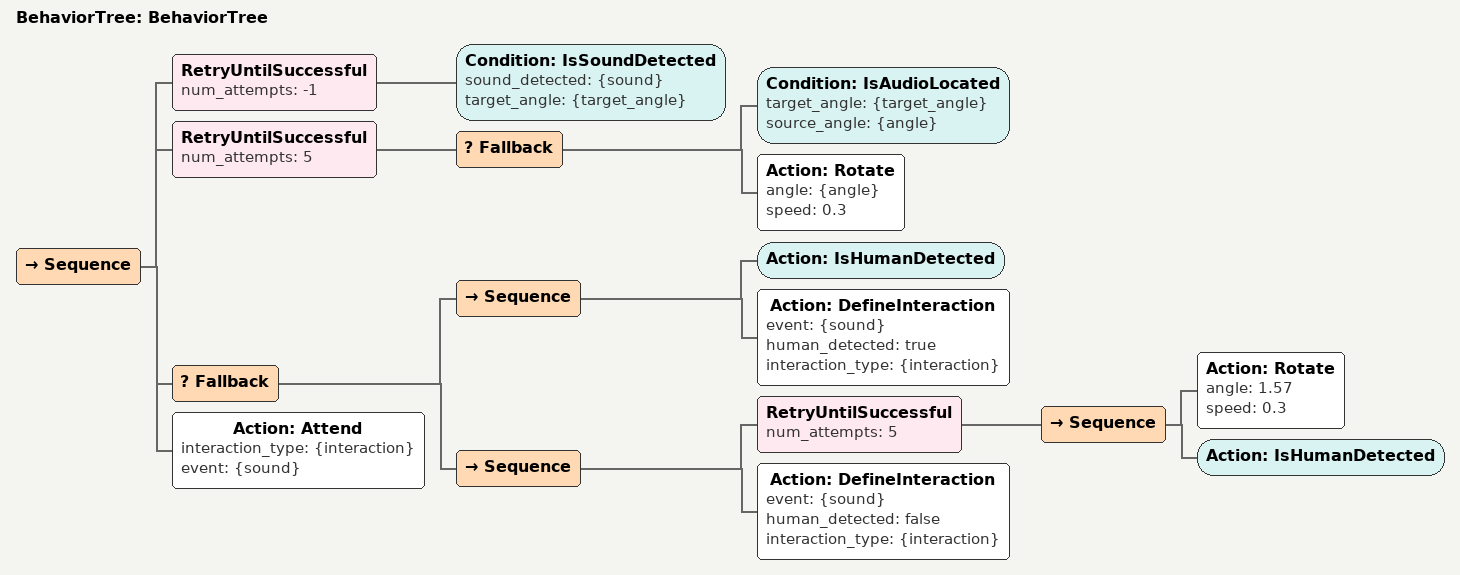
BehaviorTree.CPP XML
<?xml version="1.0"?>
<root main_tree_to_execute="BehaviorTree">
    <BehaviorTree ID="BehaviorTree">
        <Sequence>
            <RetryUntilSuccessful num_attempts="-1">
                <Condition ID="IsSoundDetected" sound_detected="{sound}" target_angle="{target_angle}"/>
            </RetryUntilSuccessful>
            <RetryUntilSuccessful num_attempts="5">
                <Fallback>
                    <Condition ID="IsAudioLocated" target_angle="{target_angle}" source_angle="{angle}"/>
                    <Action ID="Rotate" angle="{angle}" speed='0.3'/>
                </Fallback>
            </RetryUntilSuccessful>
            <Fallback>
                <Sequence>
                    <Action ID="IsHumanDetected"/>
                    <Action ID="DefineInteraction" event="{sound}" human_detected="true" interaction_type="{interaction}" />
                </Sequence>
                <Sequence>
                    <RetryUntilSuccessful num_attempts="5">
                        <Sequence>
                            <Action ID="Rotate" angle="1.57" speed='0.3'/>
                            <Action ID="IsHumanDetected"/>
                        </Sequence>
                    </RetryUntilSuccessful>
                    <Action ID="DefineInteraction" event="{sound}" human_detected="false" interaction_type="{interaction}" />
                </Sequence>
            </Fallback>
            <Action ID="Attend" interaction_type="{interaction}" event="{sound}" />
        </Sequence>
    </BehaviorTree>
</root>
